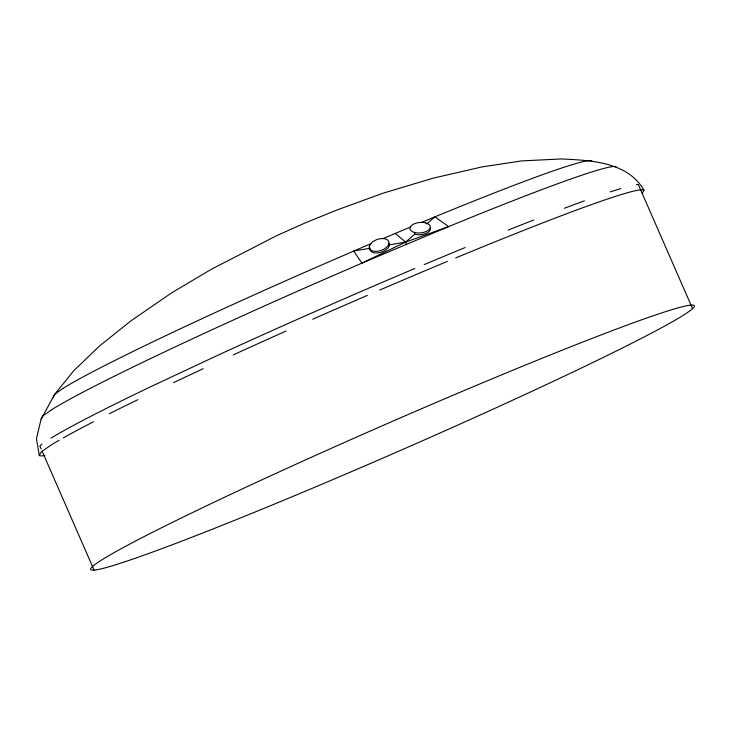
<?xml version="1.0" encoding="UTF-8"?>
<svg xmlns="http://www.w3.org/2000/svg" width="729" height="729" viewBox="0 0 729 729"><rect width="100%" height="100%" fill="white"/><g stroke="black" fill="none" stroke-linecap="round" stroke-linejoin="round"><path stroke-width="1.09" d="M51.522 409.789L42.792 415.986L41.106 419.157L36.45 438.712L39.311 455.406L41.088 452.08L50.265 445.565M369.311 246.657L369.822 248.389A10.233 5.832 -18.8 0 0 377.813 252.917A10.233 5.832 -18.8 0 0 389.04 246.402L389.496 244.871L388.949 243.267M53.153 397.223L54.739 394.261L73.747 370.769L99.354 346.102L130.928 320.869L171.853 292.721L211.574 269.138L276.865 235.585L305.542 222.755L337.181 209.906L383.108 193.176L432.926 178.222L481.96 166.923L521.645 160.909L561.485 158.94C590.563 160.426 627.678 161.665 643.953 190.233L642.185 193.568M41.106 419.157L54.739 394.261L62.913 388.457M430.31 227.767A10.242 5.231 -5.5 0 1 416.906 234.656L414.728 234.246L405.634 242.074L361.912 263.133L316.796 282.734A317.434 14.398 -23.6 0 0 51.595 409.762M426.675 223.958L434.94 216.841L448.617 226.61L361.912 263.133L353.711 251.058L311.438 269.42A297.386 13.487 -23.6 0 0 62.986 388.429M367.352 295.391L329.189 311.966A333.764 15.145 -23.6 0 0 312.714 319.22M371.353 243.541L353.711 251.058L369.858 248.261M382.771 238.684L410.901 226.856M379.736 290.033L423.221 271.525A325.827 14.78 -23.6 0 1 447.406 261.392M421.353 222.5L434.94 216.841M448.617 226.61L405.634 242.074L389.496 244.871M395.218 233.38L405.634 242.074L406.226 244.27M692.55 308.649A329.362 14.944 -23.6 0 0 271.507 475.408A329.362 14.944 -23.6 0 0 213.551 528.735A329.362 14.944 -23.6 0 0 692.55 308.649L638.303 184.473A329.362 14.944 -23.6 0 0 636.308 184.719M41.198 449.055L39.831 445.938A329.362 14.944 -23.6 0 1 41.981 444.161M42.1 451.142L94.087 570.114M414.564 232.478L414.728 234.246M50.975 438.156A329.362 14.944 -23.6 0 1 151.368 386.406L218.818 354.804A329.362 14.944 -23.6 0 1 414.819 268.527M424.269 264.554A329.362 14.944 -23.6 0 1 465.175 247.541M508.131 230.118A329.362 14.944 -23.6 0 1 533.728 220.003M564.355 208.257A329.362 14.944 -23.6 0 1 584.412 200.849M610.282 191.891A329.362 14.944 -23.6 0 1 620.908 188.556M50.337 445.528A333.764 15.145 -23.6 0 1 59.122 440.27M63.305 437.883A333.764 15.145 -23.6 0 1 93.467 421.79M109.377 413.717A333.764 15.145 -23.6 0 1 137.909 399.665M173.584 382.597A333.764 15.145 -23.6 0 1 203.254 368.71M233.225 354.905A333.764 15.145 -23.6 0 1 286.105 331.03M455.661 257.957A325.827 14.78 -23.6 0 1 644.035 190.196M448.654 226.582A309.697 14.051 -23.6 0 1 616.142 166.959M434.976 216.814A290.142 13.158 -23.6 0 1 591.884 160.963M44.897 455.516A325.827 14.78 -23.6 0 1 39.229 455.443M369.758 245.126L369.275 246.785A10.233 5.832 -18.8 0 0 377.267 251.314A10.233 5.832 -18.8 0 0 388.493 244.798L388.985 243.14A10.233 5.832 -18.8 0 0 380.994 238.611A10.233 5.832 -18.8 0 0 369.758 245.126M425.873 222.946L423.494 222.5A10.242 5.231 -5.5 0 0 411.01 225.972A10.242 5.231 -5.5 0 0 414.364 232.442L416.742 232.888A10.242 5.231 -5.5 0 0 429.217 229.416A10.242 5.231 -5.5 0 0 425.873 222.946"/></g></svg>
